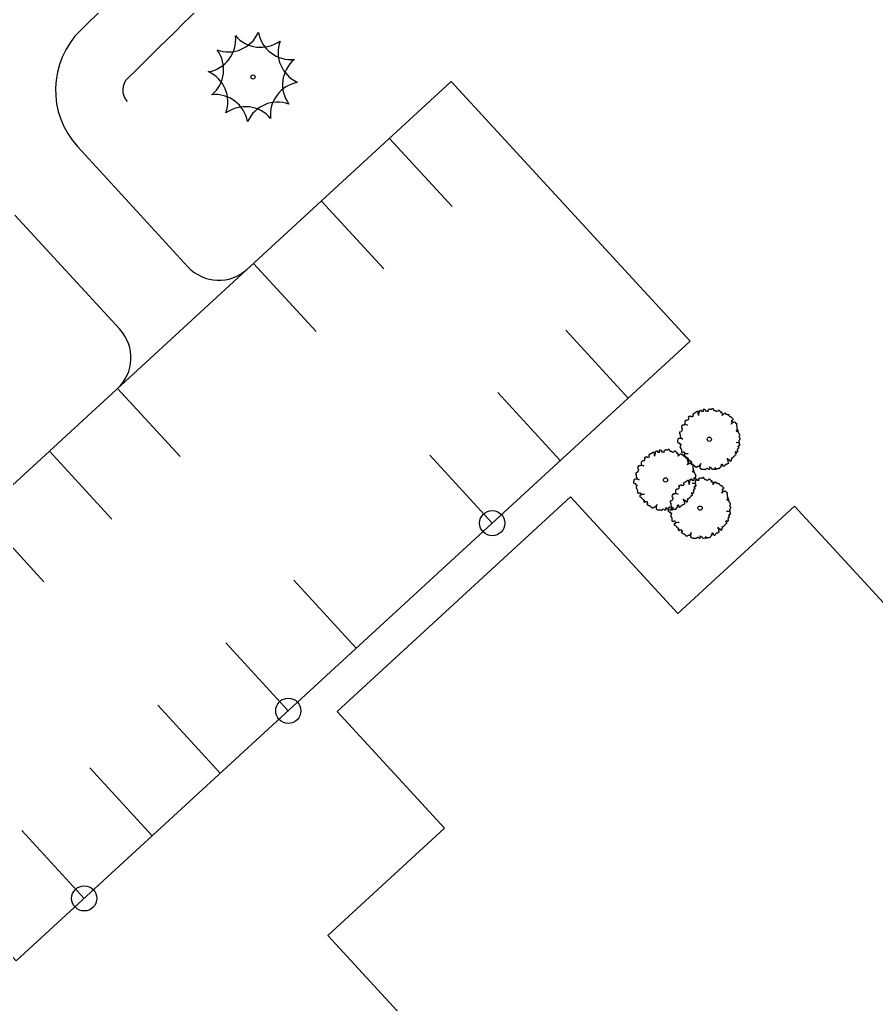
# Model space of a CAD drawing. Extents: x 99089 to 101049, y 99298 to 100905.
# Drawn here: x 99918.6 to 100020.5, y 100040.5 to 100157.7 of the extents above; entities that cross this region are included whole.
import ezdxf

# ---------------------------------------------------------------- set-up
doc = ezdxf.new("R2010")
doc.units = 0
for name, color, linetype in [('Survey Exist Alignments', 7, 'Continuous'), ('Survey Exist Building', 7, 'Continuous'), ('Survey Exist Driveway', 7, 'Continuous'), ('Survey Exist Pavement', 7, 'Continuous'), ('Survey Exist Pole', 7, 'Continuous'), ('Survey Exist Surface', 7, 'Continuous'), ('Survey Exist Trees', 7, 'Continuous')]:
    doc.layers.add(name, color=color, linetype=linetype)

msp = doc.modelspace()

# ---------------------------------------------------------------- linework, layer by layer
at = {"layer": 'Survey Exist Alignments'}
msp.add_arc((97079.41, 103054.66), 4051.22, 313.86239, 315.66775, dxfattribs=at)
at = {"layer": 'Survey Exist Building'}
msp.add_lwpolyline([(100055.58, 100051.12), (100010.81, 100099.79), (99996.92, 100087.01), (99984.14, 100100.91), (99956.35, 100075.35), (99969.13, 100061.45), (99955.23, 100048.67), (100000, 100000)], close=True, dxfattribs=at)
at = {"layer": 'Survey Exist Driveway'}
msp.add_line((99938.58, 100128.3), (99925.46, 100142.56), dxfattribs=at)
msp.add_lwpolyline([(99930.48, 100120.85), (99917.97, 100134.45)], dxfattribs=at)
for centre, start, end in [((99942.26, 100131.68), 222.6078, 312.6078), ((99926.8, 100117.46), 312.6078, 42.6078)]:
    msp.add_arc(centre, 5, start, end, dxfattribs=at)
at = {"layer": 'Survey Exist Pavement'}
for p, q in [((99962.57, 100143.57), (99970.02, 100135.47)), ((99954.48, 100136.12), (99961.92, 100128.03)), ((99946.38, 100128.68), (99953.83, 100120.58)), ((99991.01, 100112.66), (99983.56, 100120.75)), ((99930.19, 100113.78), (99937.64, 100105.69)), ((99982.91, 100105.21), (99975.46, 100113.31)), ((99922.09, 100106.34), (99929.54, 100098.24)), ((99974.81, 100097.76), (99967.37, 100105.86)), ((99914, 100098.89), (99921.44, 100090.79)), ((99958.62, 100082.87), (99951.18, 100090.97)), ((99950.53, 100075.42), (99943.08, 100083.52)), ((99942.43, 100067.98), (99934.98, 100076.07)), ((99934.33, 100060.53), (99926.89, 100068.63)), ((99926.24, 100053.08), (99918.79, 100061.18))]:
    msp.add_line(p, q, dxfattribs=at)
msp.add_lwpolyline([(99969.93, 100150.34), (99998.37, 100119.43), (99918.14, 100045.64), (99889.71, 100076.55)], close=True, dxfattribs=at)
for centre, radius, start, end in [((97079.41, 103054.66), 4062.22, 314.48342, 315.66775), ((99932.82, 100149.33), 10, 134.4834, 222.6078)]:
    msp.add_arc(centre, radius, start, end, dxfattribs=at)
at = {"layer": 'Survey Exist Pole'}
for centre in [(99974.81, 100097.76), (99950.53, 100075.42), (99926.24, 100053.08)]:
    msp.add_circle(centre, 1.5, dxfattribs=at)
at = {"layer": 'Survey Exist Surface'}
for centre, radius, start, end in [((97079.41, 103054.66), 4070.22, 314.48342, 315.66775), ((99932.82, 100149.33), 2, 134.4834, 222.6078)]:
    msp.add_arc(centre, radius, start, end, dxfattribs=at)
at = {"layer": 'Survey Exist Trees'}
for p, q in [((99999.09, 100110.97), (99998.71, 100110.75)), ((100000.66, 100107.75), (100000.66, 100107.75)), ((99993.87, 100106.12), (99993.5, 100105.9)), ((99995.44, 100102.91), (99995.44, 100102.91)), ((99997.97, 100102.76), (99997.6, 100102.54)), ((99999.55, 100099.55), (99999.55, 100099.55))]:
    msp.add_line(p, q, dxfattribs=at)
for points in [[(100002.4, 100110.81), (100002.36, 100110.79), (100002.17, 100110.58), (100002.25, 100110.81), (100002.18, 100110.84), (100002.14, 100110.84), (100002.1, 100110.86), (100002.05, 100110.86), (100002.05, 100110.9), (100002.05, 100110.95), (100002.05, 100110.99), (100002.1, 100110.99), (100002.05, 100111.01), (100001.96, 100111.06), (100001.9, 100111.1), (100001.9, 100111.15), (100001.85, 100111.17), (100001.81, 100111.19), (100001.76, 100111.19), (100001.7, 100111.19), (100001.7, 100111.15), (100001.65, 100111.1), (100001.61, 100111.08), (100001.56, 100111.04), (100001.52, 100111.01), (100001.45, 100111.08), (100001.41, 100111.12), (100001.37, 100111.12), (100001.3, 100111.12), (100001.26, 100111.12), (100001.23, 100111.17), (100001.19, 100111.19), (100001.17, 100111.23), (100001.17, 100111.28), (100001.15, 100111.32), (100001.1, 100111.37), (100001.06, 100111.39), (100001.01, 100111.39), (100000.97, 100111.37), (100000.95, 100111.32), (100000.9, 100111.28), (100000.86, 100111.3), (100000.81, 100111.3), (100000.75, 100111.32), (100000.7, 100111.32), (100000.66, 100111.32), (100000.61, 100111.28), (100000.57, 100111.28), (100000.53, 100111.26), (100000.5, 100111.21), (100000.46, 100111.19), (100000.48, 100111.15), (100000.53, 100111.1), (100000.5, 100111.06), (100000.46, 100111.06), (100000.42, 100111.06), (100000.37, 100111.08), (100000.33, 100111.08), (100000.28, 100111.08), (100000.24, 100111.08), (100000.19, 100111.1), (100000.19, 100111.15), (100000.19, 100111.19), (100000.19, 100111.23), (100000.15, 100111.26), (100000.11, 100111.3), (100000.06, 100111.3), (100000.02, 100111.3), (99999.97, 100111.3), (99999.93, 100111.3), (99999.91, 100111.26), (99999.91, 100111.21), (99999.93, 100111.17), (99999.93, 100111.12), (99999.93, 100111.08), (99999.91, 100111.04), (99999.86, 100111.04), (99999.82, 100111.04), (99999.78, 100111.04), (99999.73, 100111.06), (99999.73, 100111.1), (99999.73, 100111.15), (99999.73, 100111.19), (99999.69, 100111.19), (99999.64, 100111.19), (99999.6, 100111.17), (99999.55, 100111.15), (99999.51, 100111.15), (99999.47, 100111.15), (99999.47, 100111.1), (99999.44, 100111.06), (99999.44, 100111.01), (99999.42, 100110.97), (99999.36, 100110.58), (99999.33, 100110.99), (99999.31, 100111.04), (99999.27, 100111.06), (99999.22, 100111.06), (99999.18, 100111.04), (99999.13, 100111.01), (99999.09, 100110.97)], [(99998.71, 100110.75), (99998.67, 100110.75), (99998.69, 100110.7), (99998.69, 100110.66), (99998.71, 100110.62), (99998.71, 100110.57), (99998.74, 100110.53), (99998.69, 100110.51), (99998.67, 100110.46), (99998.6, 100110.44), (99998.54, 100110.42), (99998.49, 100110.44), (99998.49, 100110.48), (99998.45, 100110.53), (99998.41, 100110.51), (99998.36, 100110.48), (99998.32, 100110.46), (99998.27, 100110.46), (99998.23, 100110.46), (99998.18, 100110.42), (99998.12, 100110.39), (99998.18, 100110.35), (99998.18, 100110.31), (99998.16, 100110.26), (99998.16, 100110.22), (99998.16, 100110.17), (99998.16, 100110.13), (99998.14, 100110.08), (99998.1, 100110.04), (99998.05, 100110.02), (99998.01, 100110.02), (99997.96, 100110.02), (99997.92, 100110), (99997.87, 100109.97), (99997.83, 100109.95), (99997.79, 100109.93), (99997.74, 100109.86), (99997.74, 100109.82), (99997.74, 100109.78), (99997.74, 100109.73), (99997.74, 100109.66), (99997.74, 100109.62), (99997.76, 100109.55), (99998.05, 100109.43), (99997.74, 100109.49), (99997.7, 100109.47), (99997.65, 100109.44), (99997.61, 100109.42)], [(100004.24, 100107.94), (100004.19, 100107.98), (100004.17, 100108.03), (100004.19, 100108.07), (100004.22, 100108.12), (100004.26, 100108.12), (100004.26, 100108.16), (100004.28, 100108.2), (100004.28, 100108.25), (100004.28, 100108.29), (100004.26, 100108.34), (100004.26, 100108.38), (100004.22, 100108.4), (100004.17, 100108.43), (100004.15, 100108.47), (100004.13, 100108.54), (100004.13, 100108.58), (100004.11, 100108.63), (100004.1, 100108.66), (100004.07, 100108.67), (100004.03, 100108.67), (100004, 100108.67), (100003.98, 100108.65), (100003.93, 100108.68), (100003.89, 100108.73), (100003.9, 100108.81), (100003.95, 100108.83), (100003.98, 100108.82), (100003.97, 100108.81), (100004.04, 100108.78), (100004.04, 100108.79), (100004.08, 100108.8), (100004.08, 100108.83), (100004.05, 100108.86), (100004, 100108.92), (100003.98, 100108.93), (100003.96, 100108.95), (100003.95, 100108.96), (100003.95, 100109), (100003.97, 100109.05), (100003.97, 100109.09), (100003.95, 100109.13), (100003.95, 100109.18), (100003.95, 100109.24), (100003.93, 100109.31), (100003.93, 100109.35), (100003.91, 100109.4), (100003.91, 100109.44), (100003.93, 100109.49), (100003.95, 100109.53), (100003.93, 100109.58), (100003.88, 100109.6), (100003.82, 100109.64), (100003.8, 100109.69), (100003.75, 100109.73), (100003.71, 100109.75), (100003.66, 100109.78), (100003.62, 100109.78), (100003.58, 100109.78), (100003.58, 100109.73), (100003.51, 100109.73), (100003.47, 100109.73), (100003.26, 100109.55), (100003.4, 100109.82), (100003.35, 100109.84), (100003.35, 100109.89), (100003.35, 100109.93), (100003.35, 100109.97), (100003.35, 100110.02), (100003.4, 100110.04), (100003.44, 100110.06), (100003.49, 100110.08), (100003.49, 100110.13), (100003.49, 100110.17), (100003.44, 100110.2), (100003.4, 100110.24), (100003.35, 100110.31), (100003.35, 100110.35), (100003.31, 100110.35), (100003.24, 100110.37), (100003.22, 100110.42), (100003.18, 100110.42), (100003.13, 100110.44), (100003.09, 100110.46), (100003.07, 100110.51), (100003.02, 100110.55), (100003, 100110.59), (100003, 100110.64), (100002.96, 100110.64), (100002.91, 100110.66), (100002.87, 100110.66), (100002.82, 100110.66), (100002.78, 100110.68), (100002.74, 100110.68), (100002.69, 100110.7), (100002.65, 100110.7), (100002.63, 100110.75), (100002.63, 100110.79), (100002.49, 100110.84), (100002.45, 100110.81), (100002.4, 100110.81)], [(99997.61, 100109.42), (99997.57, 100109.42), (99997.52, 100109.44), (99997.48, 100109.42), (99997.43, 100109.42), (99997.39, 100109.38), (99997.39, 100109.33), (99997.37, 100109.29), (99997.34, 100109.24), (99997.32, 100109.2), (99997.32, 100109.16), (99997.34, 100109.16), (99997.34, 100109.11), (99997.37, 100109.07), (99997.39, 100109.02), (99997.43, 100109), (99997.43, 100108.96), (99997.43, 100108.91), (99997.41, 100108.87), (99997.39, 100108.82), (99997.37, 100108.78), (99997.37, 100108.74), (99997.34, 100108.69), (99997.3, 100108.67), (99997.26, 100108.62), (99997.19, 100108.6), (99997.16, 100108.6), (99997.16, 100108.61), (99997.15, 100108.62), (99997.11, 100108.57), (99997.12, 100108.56), (99997.16, 100108.56), (99997.14, 100108.55), (99997.12, 100108.54), (99997.07, 100108.45), (99997.15, 100108.43), (99997.15, 100108.38), (99997.17, 100108.34), (99997.17, 100108.29), (99997.17, 100108.25), (99997.17, 100108.2), (99997.17, 100108.16), (99997.17, 100108.12), (99997.19, 100108.07), (99997.23, 100108.07), (99997.26, 100108.03), (99997.23, 100107.98), (99997.23, 100107.94), (99997.51, 100107.77), (99997.21, 100107.85), (99997.17, 100107.85), (99997.12, 100107.83), (99997.08, 100107.85), (99997.04, 100107.87), (99996.99, 100107.85), (99996.95, 100107.83), (99996.92, 100107.78), (99996.9, 100107.74), (99996.9, 100107.67), (99996.88, 100107.61), (99996.88, 100107.56), (99996.86, 100107.52), (99996.86, 100107.47), (99996.86, 100107.43), (99996.88, 100107.39), (99996.92, 100107.36), (99996.99, 100107.32), (99997.04, 100107.32), (99997.08, 100107.32), (99997.12, 100107.3), (99997.09, 100107.28), (99997.09, 100107.26), (99997.08, 100107.23), (99997.12, 100107.21), (99997.17, 100107.19), (99997.21, 100107.19), (99997.26, 100107.16), (99997.28, 100107.12), (99997.26, 100107.08), (99997.23, 100107.03), (99997.21, 100106.99), (99997.21, 100106.98), (99997.21, 100106.97), (99997.24, 100106.94), (99997.21, 100106.93), (99997.21, 100106.92), (99997.17, 100106.9), (99997.15, 100106.86), (99997.17, 100106.81), (99997.17, 100106.77), (99997.21, 100106.72), (99997.23, 100106.68), (99997.28, 100106.66), (99997.3, 100106.61), (99997.3, 100106.57), (99997.3, 100106.52), (99997.32, 100106.48), (99997.32, 100106.43), (99997.32, 100106.39), (99997.32, 100106.35), (99997.32, 100106.3)], [(100002.91, 100105.13), (100002.91, 100105.17), (100002.77, 100105.47), (100002.96, 100105.24), (100002.96, 100105.28), (100002.96, 100105.33), (100003, 100105.31), (100003.05, 100105.31), (100003.09, 100105.26), (100003.07, 100105.22), (100003.09, 100105.17), (100003.13, 100105.13), (100003.18, 100105.11), (100003.22, 100105.13), (100003.24, 100105.17), (100003.27, 100105.22), (100003.29, 100105.26), (100003.29, 100105.31), (100003.31, 100105.35), (100003.33, 100105.4), (100003.33, 100105.44), (100003.31, 100105.48), (100003.31, 100105.53), (100003.35, 100105.53), (100003.4, 100105.55), (100003.44, 100105.55), (100003.51, 100105.59), (100003.53, 100105.64), (100003.53, 100105.68), (100003.58, 100105.71), (100003.64, 100105.75), (100003.66, 100105.79), (100003.71, 100105.82), (100003.71, 100105.86), (100003.73, 100105.9), (100003.77, 100105.9), (100003.82, 100105.93), (100003.86, 100105.95), (100003.86, 100105.99), (100003.86, 100106.04), (100003.86, 100106.08), (100003.84, 100106.13), (100003.8, 100106.13), (100003.75, 100106.1), (100003.75, 100106.15), (100003.77, 100106.19), (100003.77, 100106.24), (100003.8, 100106.28), (100003.8, 100106.24), (100003.84, 100106.24), (100003.88, 100106.24), (100003.93, 100106.21), (100003.97, 100106.21), (100004, 100106.26), (100004.04, 100106.28), (100004.04, 100106.32), (100004.04, 100106.37), (100004.02, 100106.41), (100003.97, 100106.43), (100004, 100106.48), (100004.02, 100106.52), (100004.06, 100106.55), (100004.06, 100106.59), (100004.02, 100106.61), (100004.04, 100106.66), (100004.08, 100106.68), (100004.13, 100106.68), (100004.17, 100106.72), (100004.17, 100106.77), (100004.15, 100106.81), (100004.11, 100106.83), (100004.06, 100106.88), (100004.08, 100106.92), (100004.13, 100106.94), (100004.17, 100106.97), (100004.19, 100107.01), (100004.28, 100107.12), (100004.26, 100107.05), (100004.3, 100107.03), (100004.3, 100107.08), (100004.3, 100107.12), (100004.28, 100107.16), (100004.26, 100107.21), (100004.24, 100107.25), (100004.22, 100107.3), (100003.83, 100107.38), (100004.19, 100107.39), (100004.24, 100107.41), (100004.26, 100107.45), (100004.22, 100107.5), (100004.22, 100107.54), (100004.22, 100107.59), (100004.22, 100107.63), (100004.26, 100107.63), (100004.26, 100107.67), (100004.28, 100107.72), (100004.28, 100107.76), (100004.33, 100107.81), (100004.35, 100107.85), (100004.3, 100107.87), (100004.24, 100107.94)], [(99997.19, 100105.97), (99997.14, 100105.94), (99996.95, 100105.73), (99997.03, 100105.97), (99996.96, 100105.99), (99996.92, 100105.99), (99996.88, 100106.01), (99996.83, 100106.01), (99996.83, 100106.05), (99996.83, 100106.1), (99996.83, 100106.14), (99996.88, 100106.14), (99996.83, 100106.17), (99996.74, 100106.21), (99996.68, 100106.25), (99996.68, 100106.3), (99996.63, 100106.32), (99996.59, 100106.34), (99996.54, 100106.34), (99996.48, 100106.34), (99996.48, 100106.3), (99996.43, 100106.25), (99996.39, 100106.23), (99996.35, 100106.19), (99996.3, 100106.17), (99996.24, 100106.23), (99996.19, 100106.28), (99996.15, 100106.28), (99996.08, 100106.28), (99996.04, 100106.28), (99996.01, 100106.32), (99995.97, 100106.34), (99995.95, 100106.39), (99995.95, 100106.43), (99995.93, 100106.48), (99995.88, 100106.52), (99995.84, 100106.54), (99995.79, 100106.54), (99995.75, 100106.52), (99995.73, 100106.48), (99995.68, 100106.43), (99995.64, 100106.45), (99995.59, 100106.45), (99995.53, 100106.48), (99995.48, 100106.48), (99995.44, 100106.48), (99995.4, 100106.43), (99995.35, 100106.43), (99995.31, 100106.41), (99995.28, 100106.36), (99995.24, 100106.34), (99995.26, 100106.3), (99995.31, 100106.25), (99995.28, 100106.21), (99995.24, 100106.21), (99995.2, 100106.21), (99995.15, 100106.23), (99995.11, 100106.23), (99995.06, 100106.23), (99995.02, 100106.23), (99994.98, 100106.25), (99994.98, 100106.3), (99994.98, 100106.34), (99994.98, 100106.39), (99994.93, 100106.41), (99994.89, 100106.45), (99994.84, 100106.45), (99994.8, 100106.45), (99994.75, 100106.45), (99994.71, 100106.45), (99994.69, 100106.41), (99994.69, 100106.36), (99994.71, 100106.32), (99994.71, 100106.28), (99994.71, 100106.23), (99994.69, 100106.19), (99994.64, 100106.19), (99994.6, 100106.19), (99994.56, 100106.19), (99994.51, 100106.21), (99994.51, 100106.25), (99994.51, 100106.3), (99994.51, 100106.34), (99994.47, 100106.34), (99994.42, 100106.34), (99994.38, 100106.32), (99994.33, 100106.3), (99994.29, 100106.3), (99994.25, 100106.3), (99994.25, 100106.25), (99994.22, 100106.21), (99994.22, 100106.17), (99994.2, 100106.12), (99994.14, 100105.73), (99994.11, 100106.14), (99994.09, 100106.19), (99994.05, 100106.21), (99994, 100106.21), (99993.96, 100106.19), (99993.91, 100106.17), (99993.87, 100106.12)], [(99993.5, 100105.9), (99993.45, 100105.9), (99993.47, 100105.86), (99993.47, 100105.81), (99993.5, 100105.77), (99993.5, 100105.72), (99993.52, 100105.68), (99993.47, 100105.66), (99993.45, 100105.61), (99993.38, 100105.59), (99993.32, 100105.57), (99993.27, 100105.59), (99993.27, 100105.63), (99993.23, 100105.68), (99993.19, 100105.66), (99993.14, 100105.63), (99993.1, 100105.61), (99993.05, 100105.61), (99993.01, 100105.61), (99992.96, 100105.57), (99992.9, 100105.55), (99992.96, 100105.5), (99992.96, 100105.46), (99992.94, 100105.41), (99992.94, 100105.37), (99992.94, 100105.32), (99992.94, 100105.28), (99992.92, 100105.24), (99992.88, 100105.19), (99992.83, 100105.17), (99992.79, 100105.17), (99992.74, 100105.17), (99992.7, 100105.15), (99992.66, 100105.13), (99992.61, 100105.1), (99992.57, 100105.08), (99992.52, 100105.02), (99992.52, 100104.97), (99992.52, 100104.93), (99992.52, 100104.88), (99992.52, 100104.82), (99992.52, 100104.77), (99992.55, 100104.71), (99992.84, 100104.58), (99992.52, 100104.64), (99992.48, 100104.62), (99992.43, 100104.59), (99992.39, 100104.57)], [(99999.02, 100103.09), (99998.97, 100103.13), (99998.95, 100103.18), (99998.97, 100103.22), (99999, 100103.27), (99999.04, 100103.27), (99999.04, 100103.31), (99999.06, 100103.36), (99999.06, 100103.4), (99999.06, 100103.44), (99999.04, 100103.49), (99999.04, 100103.53), (99999, 100103.56), (99998.95, 100103.58), (99998.93, 100103.62), (99998.91, 100103.69), (99998.91, 100103.73), (99998.9, 100103.78), (99998.88, 100103.81), (99998.85, 100103.82), (99998.81, 100103.83), (99998.78, 100103.82), (99998.76, 100103.8), (99998.71, 100103.83), (99998.67, 100103.88), (99998.68, 100103.96), (99998.73, 100103.98), (99998.76, 100103.97), (99998.76, 100103.96), (99998.82, 100103.93), (99998.82, 100103.94), (99998.86, 100103.95), (99998.86, 100103.98), (99998.83, 100104.02), (99998.78, 100104.07), (99998.76, 100104.09), (99998.75, 100104.1), (99998.73, 100104.11), (99998.73, 100104.15), (99998.75, 100104.2), (99998.75, 100104.24), (99998.73, 100104.29), (99998.73, 100104.33), (99998.73, 100104.4), (99998.71, 100104.46), (99998.71, 100104.51), (99998.69, 100104.55), (99998.69, 100104.59), (99998.71, 100104.64), (99998.73, 100104.68), (99998.71, 100104.73), (99998.67, 100104.75), (99998.6, 100104.79), (99998.58, 100104.84), (99998.53, 100104.88), (99998.49, 100104.9), (99998.44, 100104.93), (99998.4, 100104.93), (99998.36, 100104.93), (99998.36, 100104.88), (99998.29, 100104.88), (99998.25, 100104.88), (99998.05, 100104.7), (99998.18, 100104.97), (99998.14, 100104.99), (99998.14, 100105.04), (99998.14, 100105.08), (99998.14, 100105.13), (99998.14, 100105.17), (99998.18, 100105.19), (99998.22, 100105.21), (99998.27, 100105.24), (99998.27, 100105.28), (99998.27, 100105.32), (99998.22, 100105.35), (99998.18, 100105.39), (99998.14, 100105.46), (99998.14, 100105.5), (99998.09, 100105.5), (99998.02, 100105.52), (99998, 100105.57), (99997.96, 100105.57), (99997.91, 100105.59), (99997.87, 100105.61), (99997.85, 100105.66), (99997.8, 100105.7), (99997.78, 100105.75), (99997.78, 100105.79), (99997.74, 100105.79), (99997.69, 100105.81), (99997.65, 100105.81), (99997.61, 100105.81), (99997.56, 100105.83), (99997.52, 100105.83), (99997.47, 100105.86), (99997.43, 100105.86), (99997.41, 100105.9), (99997.41, 100105.94), (99997.27, 100105.99), (99997.23, 100105.97), (99997.19, 100105.97)], [(99997.32, 100106.3), (99997.32, 100106.26), (99997.34, 100106.21), (99997.39, 100106.19), (99997.43, 100106.19), (99997.48, 100106.19), (99997.52, 100106.21), (99997.57, 100106.24), (99997.61, 100106.24), (99997.65, 100106.24), (99997.68, 100106.19), (99997.68, 100106.15), (99997.74, 100106.1), (99997.79, 100106.06), (99998.14, 100106.07), (99997.74, 100105.97), (99997.7, 100105.93), (99997.65, 100105.93), (99997.61, 100105.93), (99997.59, 100105.88), (99997.59, 100105.84), (99997.59, 100105.77), (99997.61, 100105.73), (99997.65, 100105.73), (99997.7, 100105.71), (99997.74, 100105.68), (99997.81, 100105.62), (99997.85, 100105.57), (99997.87, 100105.53), (99997.87, 100105.48), (99997.92, 100105.48), (99997.96, 100105.46), (99997.99, 100105.42), (99998.03, 100105.4), (99998.1, 100105.37), (99998.12, 100105.33), (99998.14, 100105.28), (99998.1, 100105.26), (99998.07, 100105.22), (99998.03, 100105.22), (99998.05, 100105.17), (99998.1, 100105.13), (99998.16, 100105.11), (99998.21, 100105.09), (99998.18, 100105.13), (99998.23, 100105.15), (99998.27, 100105.17), (99998.32, 100105.17), (99998.36, 100105.17), (99998.41, 100105.17), (99998.47, 100105.17), (99998.49, 100105.13), (99998.49, 100105.09), (99998.49, 100105.04), (99998.52, 100105), (99998.52, 100104.93), (99998.47, 100104.91), (99998.43, 100104.89), (99998.47, 100104.84), (99998.49, 100104.8), (99998.54, 100104.78), (99998.58, 100104.78), (99998.63, 100104.73), (99998.67, 100104.71), (99998.71, 100104.71), (99998.76, 100104.71), (99998.8, 100104.67), (99998.87, 100104.62), (99998.89, 100104.58), (99998.89, 100104.53), (99998.94, 100104.51), (99998.96, 100104.47), (99999, 100104.47), (99999.05, 100104.44), (99999.09, 100104.44), (99999.16, 100104.44), (99999.22, 100104.44), (99999.22, 100104.49), (99999.24, 100104.53), (99999.29, 100104.53), (99999.36, 100104.53), (99999.4, 100104.55), (99999.44, 100104.58), (99999.49, 100104.58), (99999.63, 100104.85), (99999.53, 100104.53), (99999.53, 100104.49), (99999.53, 100104.44), (99999.53, 100104.4), (99999.53, 100104.36), (99999.55, 100104.31), (99999.6, 100104.29), (99999.64, 100104.25), (99999.66, 100104.2), (99999.71, 100104.2), (99999.75, 100104.2), (99999.8, 100104.18), (99999.84, 100104.18), (99999.89, 100104.18), (99999.93, 100104.18), (99999.97, 100104.18)], [(99992.39, 100104.57), (99992.35, 100104.57), (99992.3, 100104.59), (99992.26, 100104.57), (99992.21, 100104.57), (99992.17, 100104.53), (99992.17, 100104.48), (99992.15, 100104.44), (99992.13, 100104.4), (99992.1, 100104.35), (99992.1, 100104.31), (99992.13, 100104.31), (99992.13, 100104.26), (99992.15, 100104.22), (99992.17, 100104.17), (99992.21, 100104.15), (99992.21, 100104.11), (99992.21, 100104.06), (99992.19, 100104.02), (99992.17, 100103.98), (99992.15, 100103.93), (99992.15, 100103.89), (99992.13, 100103.84), (99992.08, 100103.82), (99992.04, 100103.78), (99991.97, 100103.75), (99991.94, 100103.75), (99991.94, 100103.76), (99991.93, 100103.77), (99991.89, 100103.72), (99991.9, 100103.72), (99991.94, 100103.71), (99991.92, 100103.7), (99991.9, 100103.69), (99991.85, 100103.61), (99991.93, 100103.58), (99991.93, 100103.53), (99991.95, 100103.49), (99991.95, 100103.44), (99991.95, 100103.4), (99991.95, 100103.36), (99991.95, 100103.31), (99991.95, 100103.27), (99991.97, 100103.22), (99992.01, 100103.22), (99992.04, 100103.18), (99992.01, 100103.13), (99992.01, 100103.09), (99992.29, 100102.92), (99991.99, 100103), (99991.95, 100103), (99991.9, 100102.98), (99991.86, 100103), (99991.82, 100103.02), (99991.77, 100103), (99991.73, 100102.98), (99991.71, 100102.94), (99991.68, 100102.89), (99991.68, 100102.83), (99991.66, 100102.76), (99991.66, 100102.71), (99991.64, 100102.67), (99991.64, 100102.63), (99991.64, 100102.58), (99991.66, 100102.54), (99991.71, 100102.52), (99991.77, 100102.47), (99991.82, 100102.47), (99991.86, 100102.47), (99991.9, 100102.45), (99991.88, 100102.43), (99991.87, 100102.41), (99991.86, 100102.38), (99991.9, 100102.36), (99991.95, 100102.34), (99991.99, 100102.34), (99992.04, 100102.32), (99992.06, 100102.27), (99992.04, 100102.23), (99992.01, 100102.18), (99991.99, 100102.14), (99991.99, 100102.13), (99991.99, 100102.12), (99992.02, 100102.09), (99991.99, 100102.08), (99991.99, 100102.07), (99991.95, 100102.05), (99991.93, 100102.01), (99991.95, 100101.96), (99991.95, 100101.92), (99991.99, 100101.87), (99992.01, 100101.83), (99992.06, 100101.81), (99992.08, 100101.76), (99992.08, 100101.72), (99992.08, 100101.67), (99992.1, 100101.63), (99992.1, 100101.59), (99992.1, 100101.54), (99992.1, 100101.5), (99992.1, 100101.45)], [(99999.97, 100104.18), (100000.02, 100104.18), (100000.06, 100104.18), (100000.11, 100104.18), (100000.11, 100104.13), (100000.15, 100104.13), (100000.19, 100104.16), (100000.24, 100104.2), (100000.31, 100104.25), (100000.35, 100104.27), (100000.39, 100104.31), (100000.44, 100104.29), (100000.48, 100104.25), (100000.53, 100104.2), (100000.57, 100104.18), (100000.64, 100104.18), (100000.68, 100104.2), (100000.73, 100104.22), (100000.73, 100104.22), (100000.73, 100104.29), (100000.73, 100104.36), (100000.7, 100104.4), (100000.68, 100104.47), (100000.68, 100104.42), (100000.73, 100104.42), (100000.77, 100104.42), (100000.81, 100104.4), (100000.88, 100104.33), (100000.92, 100104.29), (100000.92, 100104.25), (100000.95, 100104.2), (100000.99, 100104.18), (100001.03, 100104.18), (100001.08, 100104.16), (100001.12, 100104.18), (100001.19, 100104.2), (100001.23, 100104.2), (100001.28, 100104.22), (100001.3, 100104.27), (100001.34, 100104.31), (100001.37, 100104.36), (100001.32, 100104.36), (100001.37, 100104.36), (100001.41, 100104.36), (100001.39, 100104.31), (100001.37, 100104.27), (100001.34, 100104.22), (100001.32, 100104.18), (100001.37, 100104.18), (100001.41, 100104.2), (100001.45, 100104.2), (100001.5, 100104.2), (100001.56, 100104.25), (100001.63, 100104.27), (100001.68, 100104.27), (100001.72, 100104.27), (100001.76, 100104.27), (100001.83, 100104.29), (100001.87, 100104.29), (100001.92, 100104.29), (100001.92, 100104.33), (100001.94, 100104.38), (100001.96, 100104.42), (100002.01, 100104.44), (100002.05, 100104.49), (100002.05, 100104.53), (100002.07, 100104.58), (100002.12, 100104.58), (100002.12, 100104.62), (100002.07, 100104.67), (100002.07, 100104.71), (100002.1, 100104.75), (100002.14, 100104.75), (100002.16, 100104.8), (100002.21, 100104.78), (100002.21, 100104.73), (100002.21, 100104.69), (100002.23, 100104.64), (100002.25, 100104.6), (100002.29, 100104.53), (100002.29, 100104.49), (100002.34, 100104.53), (100002.38, 100104.53), (100002.43, 100104.55), (100002.45, 100104.6), (100002.49, 100104.62), (100002.54, 100104.67), (100002.56, 100104.71), (100002.58, 100104.75), (100002.63, 100104.8), (100002.69, 100104.8), (100002.74, 100104.82), (100002.78, 100104.82), (100002.82, 100104.84), (100002.87, 100104.89), (100002.91, 100104.91), (100002.96, 100104.91), (100002.96, 100104.95), (100002.93, 100105), (100002.91, 100105.06), (100002.91, 100105.13)], [(99997.69, 100100.28), (99997.69, 100100.33), (99997.55, 100100.62), (99997.74, 100100.39), (99997.74, 100100.44), (99997.74, 100100.48), (99997.78, 100100.46), (99997.83, 100100.46), (99997.87, 100100.41), (99997.85, 100100.37), (99997.87, 100100.33), (99997.91, 100100.28), (99997.96, 100100.26), (99998, 100100.28), (99998.02, 100100.33), (99998.05, 100100.37), (99998.07, 100100.41), (99998.07, 100100.46), (99998.09, 100100.5), (99998.11, 100100.55), (99998.11, 100100.59), (99998.09, 100100.64), (99998.09, 100100.68), (99998.14, 100100.68), (99998.18, 100100.7), (99998.22, 100100.7), (99998.29, 100100.75), (99998.31, 100100.79), (99998.31, 100100.83), (99998.36, 100100.86), (99998.42, 100100.9), (99998.44, 100100.95), (99998.49, 100100.97), (99998.49, 100101.01), (99998.51, 100101.06), (99998.56, 100101.06), (99998.6, 100101.08), (99998.64, 100101.1), (99998.64, 100101.14), (99998.64, 100101.19), (99998.64, 100101.23), (99998.62, 100101.28), (99998.58, 100101.28), (99998.53, 100101.25), (99998.53, 100101.3), (99998.56, 100101.34), (99998.56, 100101.39), (99998.58, 100101.43), (99998.58, 100101.39), (99998.62, 100101.39), (99998.67, 100101.39), (99998.71, 100101.37), (99998.75, 100101.37), (99998.78, 100101.41), (99998.82, 100101.43), (99998.82, 100101.48), (99998.82, 100101.52), (99998.8, 100101.56), (99998.75, 100101.59), (99998.78, 100101.63), (99998.8, 100101.67), (99998.84, 100101.7), (99998.84, 100101.74), (99998.8, 100101.76), (99998.82, 100101.81), (99998.86, 100101.83), (99998.91, 100101.83), (99998.95, 100101.87), (99998.95, 100101.92), (99998.93, 100101.96), (99998.89, 100101.98), (99998.84, 100102.03), (99998.86, 100102.07), (99998.91, 100102.1), (99998.95, 100102.12), (99998.97, 100102.16), (99999.06, 100102.27), (99999.04, 100102.21), (99999.09, 100102.18), (99999.09, 100102.23), (99999.09, 100102.27), (99999.06, 100102.32), (99999.04, 100102.36), (99999.02, 100102.4), (99999, 100102.45), (99998.61, 100102.53), (99998.97, 100102.54), (99999.02, 100102.56), (99999.04, 100102.6), (99999, 100102.65), (99999, 100102.69), (99999, 100102.74), (99999, 100102.78), (99999.04, 100102.78), (99999.04, 100102.83), (99999.06, 100102.87), (99999.06, 100102.91), (99999.11, 100102.96), (99999.13, 100103), (99999.09, 100103.02), (99999.02, 100103.09)], [(100001.29, 100102.61), (100001.24, 100102.59), (100001.05, 100102.37), (100001.13, 100102.61), (100001.07, 100102.63), (100001.02, 100102.63), (100000.98, 100102.65), (100000.93, 100102.65), (100000.93, 100102.7), (100000.93, 100102.74), (100000.93, 100102.79), (100000.98, 100102.79), (100000.93, 100102.81), (100000.84, 100102.85), (100000.78, 100102.9), (100000.78, 100102.94), (100000.73, 100102.96), (100000.69, 100102.99), (100000.65, 100102.99), (100000.58, 100102.99), (100000.58, 100102.94), (100000.53, 100102.9), (100000.49, 100102.88), (100000.45, 100102.83), (100000.4, 100102.81), (100000.34, 100102.88), (100000.29, 100102.92), (100000.25, 100102.92), (100000.18, 100102.92), (100000.14, 100102.92), (100000.12, 100102.96), (100000.07, 100102.99), (100000.05, 100103.03), (100000.05, 100103.07), (100000.03, 100103.12), (99999.98, 100103.16), (99999.94, 100103.18), (99999.89, 100103.18), (99999.85, 100103.16), (99999.83, 100103.12), (99999.78, 100103.07), (99999.74, 100103.1), (99999.7, 100103.1), (99999.63, 100103.12), (99999.58, 100103.12), (99999.54, 100103.12), (99999.5, 100103.07), (99999.45, 100103.07), (99999.41, 100103.05), (99999.39, 100103.01), (99999.34, 100102.99), (99999.36, 100102.94), (99999.41, 100102.9), (99999.39, 100102.85), (99999.34, 100102.85), (99999.3, 100102.85), (99999.25, 100102.88), (99999.21, 100102.88), (99999.16, 100102.88), (99999.12, 100102.88), (99999.08, 100102.9), (99999.08, 100102.94), (99999.08, 100102.99), (99999.08, 100103.03), (99999.03, 100103.05), (99998.99, 100103.1), (99998.94, 100103.1), (99998.9, 100103.1), (99998.86, 100103.1), (99998.81, 100103.1), (99998.79, 100103.05), (99998.79, 100103.01), (99998.81, 100102.96), (99998.81, 100102.92), (99998.81, 100102.88), (99998.79, 100102.83), (99998.75, 100102.83), (99998.7, 100102.83), (99998.66, 100102.83), (99998.61, 100102.85), (99998.61, 100102.9), (99998.61, 100102.94), (99998.61, 100102.99), (99998.57, 100102.99), (99998.52, 100102.99), (99998.48, 100102.96), (99998.44, 100102.94), (99998.39, 100102.94), (99998.35, 100102.94), (99998.35, 100102.9), (99998.33, 100102.85), (99998.33, 100102.81), (99998.3, 100102.76), (99998.24, 100102.37), (99998.21, 100102.79), (99998.19, 100102.83), (99998.15, 100102.85), (99998.1, 100102.85), (99998.06, 100102.83), (99998.02, 100102.81), (99997.97, 100102.76)], [(99997.6, 100102.54), (99997.55, 100102.54), (99997.57, 100102.5), (99997.57, 100102.45), (99997.6, 100102.41), (99997.6, 100102.37), (99997.62, 100102.32), (99997.57, 100102.3), (99997.55, 100102.26), (99997.49, 100102.23), (99997.42, 100102.21), (99997.38, 100102.23), (99997.38, 100102.28), (99997.33, 100102.32), (99997.29, 100102.3), (99997.24, 100102.28), (99997.2, 100102.26), (99997.15, 100102.26), (99997.11, 100102.26), (99997.07, 100102.21), (99997, 100102.19), (99997.07, 100102.15), (99997.07, 100102.1), (99997.04, 100102.06), (99997.04, 100102.01), (99997.04, 100101.97), (99997.04, 100101.92), (99997.02, 100101.88), (99996.98, 100101.84), (99996.93, 100101.81), (99996.89, 100101.81), (99996.84, 100101.81), (99996.8, 100101.79), (99996.76, 100101.77), (99996.71, 100101.75), (99996.67, 100101.72), (99996.62, 100101.66), (99996.62, 100101.61), (99996.62, 100101.57), (99996.62, 100101.53), (99996.62, 100101.46), (99996.62, 100101.42), (99996.65, 100101.35), (99996.94, 100101.22), (99996.62, 100101.28), (99996.58, 100101.26), (99996.54, 100101.24), (99996.49, 100101.22)], [(100003.12, 100099.73), (100003.08, 100099.78), (100003.05, 100099.82), (100003.08, 100099.87), (100003.1, 100099.91), (100003.14, 100099.91), (100003.14, 100099.96), (100003.16, 100100), (100003.16, 100100.04), (100003.16, 100100.09), (100003.14, 100100.13), (100003.14, 100100.18), (100003.1, 100100.2), (100003.05, 100100.22), (100003.03, 100100.26), (100003.01, 100100.33), (100003.01, 100100.38), (100003, 100100.43), (100002.98, 100100.45), (100002.95, 100100.47), (100002.92, 100100.47), (100002.88, 100100.46), (100002.86, 100100.44), (100002.81, 100100.48), (100002.77, 100100.53), (100002.78, 100100.61), (100002.83, 100100.63), (100002.86, 100100.62), (100002.86, 100100.6), (100002.92, 100100.57), (100002.92, 100100.59), (100002.96, 100100.6), (100002.96, 100100.63), (100002.93, 100100.66), (100002.89, 100100.72), (100002.86, 100100.73), (100002.85, 100100.74), (100002.83, 100100.75), (100002.83, 100100.8), (100002.85, 100100.84), (100002.85, 100100.88), (100002.83, 100100.93), (100002.83, 100100.97), (100002.83, 100101.04), (100002.81, 100101.11), (100002.81, 100101.15), (100002.79, 100101.19), (100002.79, 100101.24), (100002.81, 100101.28), (100002.83, 100101.33), (100002.81, 100101.37), (100002.77, 100101.39), (100002.7, 100101.44), (100002.68, 100101.48), (100002.63, 100101.53), (100002.59, 100101.55), (100002.55, 100101.57), (100002.5, 100101.57), (100002.46, 100101.57), (100002.46, 100101.53), (100002.39, 100101.53), (100002.35, 100101.53), (100002.15, 100101.35), (100002.28, 100101.61), (100002.24, 100101.64), (100002.24, 100101.68), (100002.24, 100101.72), (100002.24, 100101.77), (100002.24, 100101.81), (100002.28, 100101.84), (100002.32, 100101.86), (100002.37, 100101.88), (100002.37, 100101.92), (100002.37, 100101.97), (100002.32, 100101.99), (100002.28, 100102.03), (100002.24, 100102.1), (100002.24, 100102.15), (100002.19, 100102.15), (100002.13, 100102.17), (100002.1, 100102.21), (100002.06, 100102.21), (100002.02, 100102.23), (100001.97, 100102.26), (100001.95, 100102.3), (100001.9, 100102.34), (100001.88, 100102.39), (100001.88, 100102.43), (100001.84, 100102.43), (100001.79, 100102.45), (100001.75, 100102.45), (100001.71, 100102.45), (100001.66, 100102.48), (100001.62, 100102.48), (100001.57, 100102.5), (100001.53, 100102.5), (100001.51, 100102.54), (100001.51, 100102.59), (100001.37, 100102.63), (100001.33, 100102.61), (100001.29, 100102.61)], [(99992.1, 100101.45), (99992.1, 100101.41), (99992.13, 100101.37), (99992.17, 100101.34), (99992.21, 100101.34), (99992.26, 100101.34), (99992.3, 100101.37), (99992.35, 100101.39), (99992.39, 100101.39), (99992.43, 100101.39), (99992.46, 100101.34), (99992.46, 100101.3), (99992.52, 100101.25), (99992.57, 100101.21), (99992.92, 100101.22), (99992.52, 100101.12), (99992.48, 100101.08), (99992.43, 100101.08), (99992.39, 100101.08), (99992.37, 100101.03), (99992.37, 100100.99), (99992.37, 100100.92), (99992.39, 100100.88), (99992.43, 100100.88), (99992.48, 100100.86), (99992.52, 100100.83), (99992.59, 100100.77), (99992.63, 100100.72), (99992.66, 100100.68), (99992.66, 100100.64), (99992.7, 100100.64), (99992.74, 100100.61), (99992.77, 100100.57), (99992.81, 100100.55), (99992.88, 100100.52), (99992.9, 100100.48), (99992.92, 100100.44), (99992.88, 100100.41), (99992.85, 100100.37), (99992.81, 100100.37), (99992.83, 100100.33), (99992.88, 100100.28), (99992.94, 100100.26), (99992.99, 100100.24), (99992.96, 100100.28), (99993.01, 100100.3), (99993.05, 100100.33), (99993.1, 100100.33), (99993.14, 100100.33), (99993.19, 100100.33), (99993.25, 100100.33), (99993.27, 100100.28), (99993.27, 100100.24), (99993.27, 100100.19), (99993.3, 100100.15), (99993.3, 100100.08), (99993.25, 100100.06), (99993.21, 100100.04), (99993.25, 100099.99), (99993.27, 100099.95), (99993.32, 100099.93), (99993.36, 100099.93), (99993.41, 100099.88), (99993.45, 100099.86), (99993.5, 100099.86), (99993.54, 100099.86), (99993.58, 100099.82), (99993.65, 100099.77), (99993.67, 100099.73), (99993.67, 100099.68), (99993.72, 100099.66), (99993.74, 100099.62), (99993.78, 100099.62), (99993.83, 100099.6), (99993.87, 100099.6), (99993.94, 100099.6), (99994, 100099.6), (99994, 100099.64), (99994.03, 100099.68), (99994.07, 100099.68), (99994.14, 100099.68), (99994.18, 100099.71), (99994.22, 100099.73), (99994.27, 100099.73), (99994.41, 100100), (99994.31, 100099.68), (99994.31, 100099.64), (99994.31, 100099.6), (99994.31, 100099.55), (99994.31, 100099.51), (99994.33, 100099.46), (99994.38, 100099.44), (99994.42, 100099.4), (99994.45, 100099.35), (99994.49, 100099.35), (99994.53, 100099.35), (99994.58, 100099.33), (99994.62, 100099.33), (99994.67, 100099.33), (99994.71, 100099.33), (99994.75, 100099.33)], [(99996.49, 100101.22), (99996.45, 100101.22), (99996.4, 100101.24), (99996.36, 100101.22), (99996.31, 100101.22), (99996.27, 100101.17), (99996.27, 100101.13), (99996.25, 100101.08), (99996.23, 100101.04), (99996.2, 100100.99), (99996.2, 100100.95), (99996.23, 100100.95), (99996.23, 100100.91), (99996.25, 100100.86), (99996.27, 100100.82), (99996.31, 100100.8), (99996.31, 100100.75), (99996.31, 100100.71), (99996.29, 100100.66), (99996.27, 100100.62), (99996.25, 100100.57), (99996.25, 100100.53), (99996.23, 100100.49), (99996.18, 100100.46), (99996.14, 100100.42), (99996.07, 100100.4), (99996.04, 100100.39), (99996.04, 100100.4), (99996.03, 100100.41), (99996, 100100.36), (99996, 100100.36), (99996.04, 100100.35), (99996.02, 100100.34), (99996.01, 100100.33), (99995.95, 100100.25), (99996.03, 100100.22), (99996.03, 100100.18), (99996.05, 100100.13), (99996.05, 100100.09), (99996.05, 100100.04), (99996.05, 100100), (99996.05, 100099.96), (99996.05, 100099.91), (99996.07, 100099.87), (99996.12, 100099.87), (99996.14, 100099.82), (99996.12, 100099.78), (99996.12, 100099.73), (99996.39, 100099.56), (99996.09, 100099.65), (99996.05, 100099.65), (99996.01, 100099.62), (99995.96, 100099.65), (99995.92, 100099.67), (99995.87, 100099.65), (99995.83, 100099.62), (99995.81, 100099.58), (99995.78, 100099.53), (99995.78, 100099.47), (99995.76, 100099.4), (99995.76, 100099.36), (99995.74, 100099.31), (99995.74, 100099.27), (99995.74, 100099.23), (99995.76, 100099.18), (99995.81, 100099.16), (99995.87, 100099.11), (99995.92, 100099.11), (99995.96, 100099.11), (99996.01, 100099.09), (99995.98, 100099.08), (99995.97, 100099.06), (99995.96, 100099.03), (99996.01, 100099), (99996.05, 100098.98), (99996.09, 100098.98), (99996.14, 100098.96), (99996.16, 100098.92), (99996.14, 100098.87), (99996.12, 100098.83), (99996.09, 100098.78), (99996.09, 100098.78), (99996.09, 100098.76), (99996.12, 100098.74), (99996.09, 100098.72), (99996.09, 100098.72), (99996.05, 100098.69), (99996.03, 100098.65), (99996.05, 100098.61), (99996.05, 100098.56), (99996.09, 100098.52), (99996.12, 100098.47), (99996.16, 100098.45), (99996.18, 100098.41), (99996.18, 100098.36), (99996.18, 100098.32), (99996.2, 100098.27), (99996.2, 100098.23), (99996.2, 100098.19), (99996.2, 100098.14), (99996.2, 100098.1)], [(99994.75, 100099.33), (99994.8, 100099.33), (99994.84, 100099.33), (99994.89, 100099.33), (99994.89, 100099.29), (99994.93, 100099.29), (99994.98, 100099.31), (99995.02, 100099.35), (99995.09, 100099.4), (99995.13, 100099.42), (99995.17, 100099.46), (99995.22, 100099.44), (99995.26, 100099.4), (99995.31, 100099.35), (99995.35, 100099.33), (99995.42, 100099.33), (99995.46, 100099.35), (99995.51, 100099.37), (99995.51, 100099.37), (99995.51, 100099.44), (99995.51, 100099.51), (99995.48, 100099.55), (99995.46, 100099.62), (99995.46, 100099.57), (99995.51, 100099.57), (99995.55, 100099.57), (99995.59, 100099.55), (99995.66, 100099.49), (99995.7, 100099.44), (99995.7, 100099.4), (99995.73, 100099.35), (99995.77, 100099.33), (99995.82, 100099.33), (99995.86, 100099.31), (99995.9, 100099.33), (99995.97, 100099.35), (99996.01, 100099.35), (99996.06, 100099.37), (99996.08, 100099.42), (99996.12, 100099.46), (99996.15, 100099.51), (99996.1, 100099.51), (99996.15, 100099.51), (99996.19, 100099.51), (99996.17, 100099.46), (99996.15, 100099.42), (99996.12, 100099.37), (99996.1, 100099.33), (99996.15, 100099.33), (99996.19, 100099.35), (99996.24, 100099.35), (99996.28, 100099.35), (99996.35, 100099.4), (99996.41, 100099.42), (99996.46, 100099.42), (99996.5, 100099.42), (99996.54, 100099.42), (99996.61, 100099.44), (99996.65, 100099.44), (99996.7, 100099.44), (99996.7, 100099.49), (99996.72, 100099.53), (99996.74, 100099.57), (99996.79, 100099.6), (99996.83, 100099.64), (99996.83, 100099.68), (99996.85, 100099.73), (99996.9, 100099.73), (99996.9, 100099.77), (99996.85, 100099.82), (99996.85, 100099.86), (99996.88, 100099.91), (99996.92, 100099.91), (99996.94, 100099.95), (99996.99, 100099.93), (99996.99, 100099.88), (99996.99, 100099.84), (99997.01, 100099.79), (99997.03, 100099.75), (99997.07, 100099.68), (99997.07, 100099.64), (99997.12, 100099.68), (99997.16, 100099.68), (99997.21, 100099.71), (99997.23, 100099.75), (99997.27, 100099.77), (99997.32, 100099.82), (99997.34, 100099.86), (99997.36, 100099.91), (99997.41, 100099.95), (99997.47, 100099.95), (99997.52, 100099.97), (99997.56, 100099.97), (99997.61, 100099.99), (99997.65, 100100.04), (99997.69, 100100.06), (99997.74, 100100.06), (99997.74, 100100.1), (99997.72, 100100.15), (99997.69, 100100.22), (99997.69, 100100.28)], [(100001.79, 100096.92), (100001.79, 100096.97), (100001.65, 100097.26), (100001.84, 100097.04), (100001.84, 100097.08), (100001.84, 100097.12), (100001.88, 100097.1), (100001.93, 100097.1), (100001.97, 100097.06), (100001.95, 100097.01), (100001.97, 100096.97), (100002.02, 100096.92), (100002.06, 100096.9), (100002.1, 100096.92), (100002.13, 100096.97), (100002.15, 100097.01), (100002.17, 100097.06), (100002.17, 100097.1), (100002.19, 100097.15), (100002.21, 100097.19), (100002.21, 100097.23), (100002.19, 100097.28), (100002.19, 100097.32), (100002.24, 100097.32), (100002.28, 100097.35), (100002.32, 100097.35), (100002.39, 100097.39), (100002.41, 100097.43), (100002.41, 100097.48), (100002.46, 100097.5), (100002.52, 100097.54), (100002.55, 100097.59), (100002.59, 100097.61), (100002.59, 100097.65), (100002.61, 100097.7), (100002.66, 100097.7), (100002.7, 100097.72), (100002.74, 100097.74), (100002.74, 100097.79), (100002.74, 100097.83), (100002.74, 100097.88), (100002.72, 100097.92), (100002.68, 100097.92), (100002.63, 100097.9), (100002.63, 100097.94), (100002.66, 100097.99), (100002.66, 100098.03), (100002.68, 100098.08), (100002.68, 100098.03), (100002.72, 100098.03), (100002.77, 100098.03), (100002.81, 100098.01), (100002.85, 100098.01), (100002.88, 100098.05), (100002.92, 100098.08), (100002.92, 100098.12), (100002.92, 100098.16), (100002.9, 100098.21), (100002.85, 100098.23), (100002.88, 100098.27), (100002.9, 100098.32), (100002.94, 100098.34), (100002.94, 100098.38), (100002.9, 100098.41), (100002.92, 100098.45), (100002.97, 100098.47), (100003.01, 100098.47), (100003.05, 100098.52), (100003.05, 100098.56), (100003.03, 100098.61), (100002.99, 100098.63), (100002.94, 100098.67), (100002.97, 100098.72), (100003.01, 100098.74), (100003.05, 100098.76), (100003.08, 100098.8), (100003.16, 100098.92), (100003.14, 100098.85), (100003.19, 100098.83), (100003.19, 100098.87), (100003.19, 100098.92), (100003.16, 100098.96), (100003.14, 100099), (100003.12, 100099.05), (100003.1, 100099.09), (100002.71, 100099.17), (100003.08, 100099.18), (100003.12, 100099.2), (100003.14, 100099.25), (100003.1, 100099.29), (100003.1, 100099.34), (100003.1, 100099.38), (100003.1, 100099.42), (100003.14, 100099.42), (100003.14, 100099.47), (100003.16, 100099.51), (100003.16, 100099.56), (100003.21, 100099.6), (100003.23, 100099.65), (100003.19, 100099.67), (100003.12, 100099.73)], [(99996.2, 100098.1), (99996.2, 100098.05), (99996.23, 100098.01), (99996.27, 100097.99), (99996.31, 100097.99), (99996.36, 100097.99), (99996.4, 100098.01), (99996.45, 100098.03), (99996.49, 100098.03), (99996.54, 100098.03), (99996.56, 100097.99), (99996.56, 100097.94), (99996.62, 100097.9), (99996.67, 100097.85), (99997.02, 100097.86), (99996.62, 100097.77), (99996.58, 100097.72), (99996.54, 100097.72), (99996.49, 100097.72), (99996.47, 100097.68), (99996.47, 100097.63), (99996.47, 100097.57), (99996.49, 100097.52), (99996.54, 100097.52), (99996.58, 100097.5), (99996.62, 100097.48), (99996.69, 100097.41), (99996.73, 100097.37), (99996.76, 100097.32), (99996.76, 100097.28), (99996.8, 100097.28), (99996.84, 100097.26), (99996.87, 100097.21), (99996.91, 100097.19), (99996.98, 100097.17), (99997, 100097.12), (99997.02, 100097.08), (99996.98, 100097.06), (99996.96, 100097.01), (99996.91, 100097.01), (99996.93, 100096.97), (99996.98, 100096.92), (99997.04, 100096.9), (99997.09, 100096.88), (99997.07, 100096.92), (99997.11, 100096.95), (99997.15, 100096.97), (99997.2, 100096.97), (99997.24, 100096.97), (99997.29, 100096.97), (99997.35, 100096.97), (99997.38, 100096.92), (99997.38, 100096.88), (99997.38, 100096.84), (99997.4, 100096.79), (99997.4, 100096.73), (99997.35, 100096.7), (99997.31, 100096.68), (99997.35, 100096.64), (99997.38, 100096.59), (99997.42, 100096.57), (99997.46, 100096.57), (99997.51, 100096.53), (99997.55, 100096.5), (99997.6, 100096.5), (99997.64, 100096.5), (99997.68, 100096.46), (99997.75, 100096.42), (99997.77, 100096.37), (99997.77, 100096.33), (99997.82, 100096.31), (99997.84, 100096.26), (99997.88, 100096.26), (99997.93, 100096.24), (99997.97, 100096.24), (99998.04, 100096.24), (99998.1, 100096.24), (99998.1, 100096.28), (99998.13, 100096.33), (99998.17, 100096.33), (99998.24, 100096.33), (99998.28, 100096.35), (99998.33, 100096.37), (99998.37, 100096.37), (99998.51, 100096.64), (99998.41, 100096.33), (99998.41, 100096.28), (99998.41, 100096.24), (99998.41, 100096.19), (99998.41, 100096.15), (99998.44, 100096.11), (99998.48, 100096.08), (99998.52, 100096.04), (99998.55, 100096), (99998.59, 100096), (99998.63, 100096), (99998.68, 100095.97), (99998.72, 100095.97), (99998.77, 100095.97), (99998.81, 100095.97), (99998.86, 100095.97)], [(99998.86, 100095.97), (99998.9, 100095.97), (99998.94, 100095.97), (99998.99, 100095.97), (99998.99, 100095.93), (99999.03, 100095.93), (99999.08, 100095.95), (99999.12, 100096), (99999.19, 100096.04), (99999.23, 100096.06), (99999.28, 100096.11), (99999.32, 100096.08), (99999.36, 100096.04), (99999.41, 100096), (99999.45, 100095.97), (99999.52, 100095.97), (99999.56, 100096), (99999.61, 100096.02), (99999.61, 100096.02), (99999.61, 100096.08), (99999.61, 100096.15), (99999.58, 100096.19), (99999.56, 100096.26), (99999.56, 100096.22), (99999.61, 100096.22), (99999.65, 100096.22), (99999.7, 100096.19), (99999.76, 100096.13), (99999.81, 100096.08), (99999.81, 100096.04), (99999.83, 100096), (99999.87, 100095.97), (99999.92, 100095.97), (99999.96, 100095.95), (100000, 100095.97), (100000.07, 100096), (100000.12, 100096), (100000.16, 100096.02), (100000.18, 100096.06), (100000.23, 100096.11), (100000.25, 100096.15), (100000.2, 100096.15), (100000.25, 100096.15), (100000.29, 100096.15), (100000.27, 100096.11), (100000.25, 100096.06), (100000.23, 100096.02), (100000.2, 100095.97), (100000.25, 100095.97), (100000.29, 100096), (100000.34, 100096), (100000.38, 100096), (100000.45, 100096.04), (100000.51, 100096.06), (100000.56, 100096.06), (100000.6, 100096.06), (100000.65, 100096.06), (100000.71, 100096.08), (100000.76, 100096.08), (100000.8, 100096.08), (100000.8, 100096.13), (100000.82, 100096.17), (100000.84, 100096.22), (100000.89, 100096.24), (100000.93, 100096.28), (100000.93, 100096.33), (100000.95, 100096.37), (100001, 100096.37), (100001, 100096.42), (100000.95, 100096.46), (100000.95, 100096.5), (100000.98, 100096.55), (100001.02, 100096.55), (100001.04, 100096.59), (100001.09, 100096.57), (100001.09, 100096.53), (100001.09, 100096.48), (100001.11, 100096.44), (100001.13, 100096.39), (100001.18, 100096.33), (100001.18, 100096.28), (100001.22, 100096.33), (100001.26, 100096.33), (100001.31, 100096.35), (100001.33, 100096.39), (100001.37, 100096.42), (100001.42, 100096.46), (100001.44, 100096.5), (100001.46, 100096.55), (100001.51, 100096.59), (100001.57, 100096.59), (100001.62, 100096.62), (100001.66, 100096.62), (100001.71, 100096.64), (100001.75, 100096.68), (100001.79, 100096.7), (100001.84, 100096.7), (100001.84, 100096.75), (100001.82, 100096.79), (100001.79, 100096.86), (100001.79, 100096.92)]]:
    msp.add_lwpolyline(points, dxfattribs=at)
for centre in [(99946.33, 100150.88), (100000.66, 100107.75), (99995.44, 100102.91), (99999.55, 100099.55)]:
    msp.add_circle(centre, 0.25, dxfattribs=at)
for centre, radius, start, end in [((99940.34, 100155.37), 3.93, 280.2067, 5.9716), ((99943.38, 100157.8), 3.93, 250.2113, 335.9762), ((99947.23, 100158.35), 3.93, 220.2113, 305.9762), ((99950.84, 100156.89), 3.93, 190.2113, 275.9762), ((99953.24, 100153.83), 3.93, 160.2113, 245.9762), ((99938.9, 100151.77), 3.93, 310.2067, 35.9716), ((99953.79, 100149.98), 3.94, 130.2511, 215.9272), ((99939.41, 100147.94), 3.93, 340.2113, 65.9762), ((99952.34, 100146.37), 3.94, 100.2511, 185.9272), ((99941.81, 100144.87), 3.93, 10.2113, 95.9762), ((99949.27, 100143.97), 3.93, 70.2113, 155.9762), ((99945.42, 100143.42), 3.93, 40.2113, 125.9762)]:
    msp.add_arc(centre, radius, start, end, dxfattribs=at)

doc.saveas('drawing.dxf')
